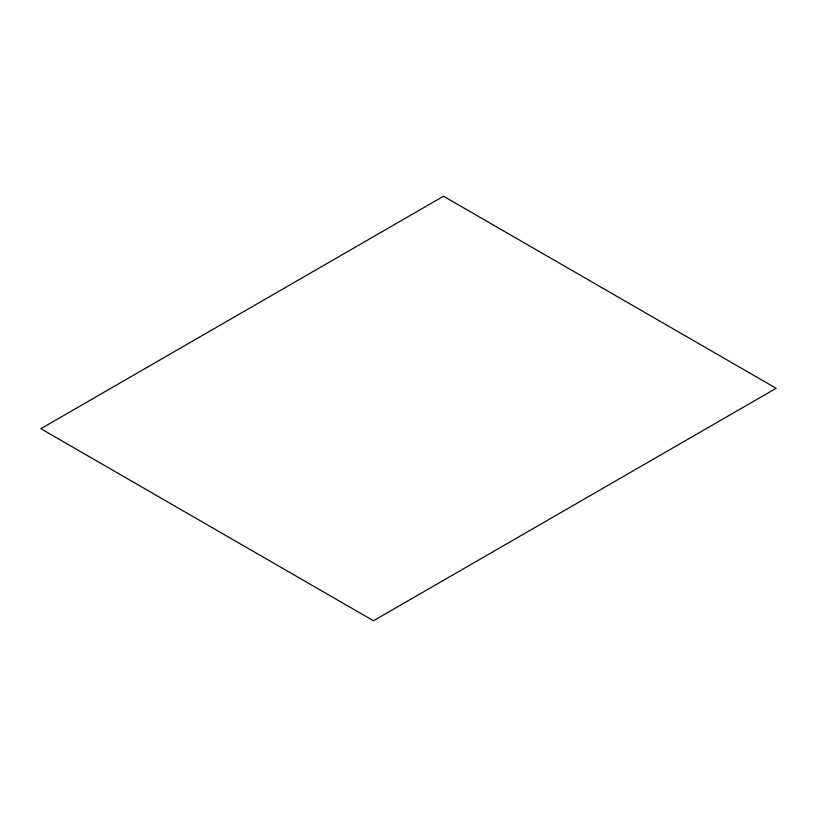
<?xml version="1.0" encoding="UTF-8"?>
<svg xmlns="http://www.w3.org/2000/svg" width="817" height="817" viewBox="0 0 817 817"><rect width="100%" height="100%" fill="white"/><g stroke="black" fill="none" stroke-linecap="round" stroke-linejoin="round"><path stroke-width="1.23" d="M443.519 196.243L40.85 428.711L373.481 620.757L776.15 388.289L443.519 196.243"/></g></svg>
